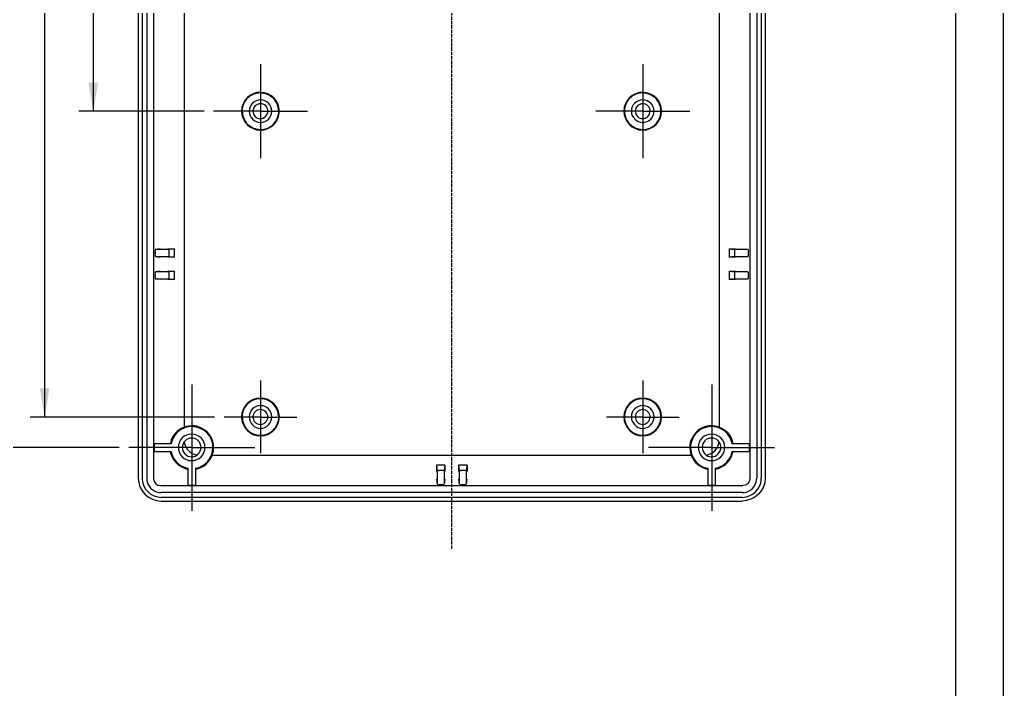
# Model space of a CAD drawing. Header units: millimetres. Extents: x 25 to 550, y -188 to 205.
# Drawn here: x 421.5 to 550.2, y -35.3 to 52.3 of the extents above; entities that cross this region are included whole.
import ezdxf

# ---------------------------------------------------------------- set-up
doc = ezdxf.new("R2010")
doc.units = ezdxf.units.MM
doc.linetypes.add('PDF_IMPORT', pattern=[1, 0.8, -0.2])
doc.layers.add('PDF_图层 1', color=7, linetype='Continuous', true_color=0x231f20)

msp = doc.modelspace()

# ---------------------------------------------------------------- linework, layer by layer
at = {"layer": 'PDF_图层 1', "color": 7, "lineweight": -3}
for points in [[(550.2, 183.43), (550.2, -187.75)], [(543.94, 177.2), (543.94, -181.49)], [(437.06, 128.33), (437.06, -7.65)], [(437.56, 128.33), (437.56, -7.65)], [(438.16, 128.33), (438.16, -7.65)], [(439.06, 128.38), (439.06, -7.7)], [(517.05, 128.38), (517.05, -7.7)], [(517.95, 128.33), (517.95, -7.65)], [(518.54, 128.33), (518.54, -7.65)], [(519.05, 128.33), (519.05, -7.65)], [(443.07, 121.67), (443.07, -0.99)], [(513.04, 121.67), (513.04, -0.99)], [(424.81, 120.34), (424.81, 60.35), (424.81, 0.34)], [(431.16, 80.33), (431.16, 60.35), (431.16, 40.35)], [(453.05, 46.5), (453.05, 45.09)], [(503.05, 46.5), (503.05, 45.09)], [(453.05, 45.09), (453.05, 40.35)], [(503.05, 45.09), (503.05, 40.35)], [(445.66, 40.35), (429.3, 40.35)], [(453.05, 40.35), (448.31, 40.35), (446.9, 40.35)], [(453.05, 40.35), (453.05, 34.2)], [(453.05, 40.35), (459.21, 40.35)], [(503.05, 40.35), (498.29, 40.35), (496.9, 40.35)], [(503.05, 40.35), (509.21, 40.35)], [(503.05, 40.35), (503.05, 34.2)], [(439.26, 22.21), (439.26, 22.12), (439.26, 22.06), (439.23, 21.98), (439.26, 21.9), (439.26, 21.78), (439.26, 21.7), (439.23, 21.61), (439.26, 21.53), (439.26, 21.47), (439.26, 21.39)], [(439.93, 22.35), (439.26, 22.26)], [(441.06, 22.26), (439.26, 22.26)], [(440.92, 22.35), (441.77, 22.35)], [(441.77, 22.35), (441.06, 22.26)], [(441.06, 22.21), (441.06, 22.12)], [(441.06, 22.09), (441.06, 22.01)], [(441.06, 22.01), (441.06, 21.9)], [(441.06, 21.9), (441.06, 21.81)], [(441.77, 22.35), (441.77, 21.25)], [(514.34, 22.35), (515.19, 22.35)], [(514.34, 22.35), (515.05, 22.26)], [(514.34, 22.35), (514.34, 21.25)], [(516.85, 22.26), (515.05, 22.26)], [(515.05, 22.21), (515.05, 22.12), (515.05, 22.06), (515.05, 21.98), (515.05, 21.9), (515.05, 21.78), (515.05, 21.7), (515.05, 21.61), (515.05, 21.5)], [(516.17, 22.35), (516.85, 22.26)], [(516.85, 22.21), (516.85, 22.12)], [(516.85, 22.12), (516.85, 22.06)], [(516.85, 22.06), (516.85, 21.98)], [(516.85, 21.98), (516.85, 21.9)], [(516.85, 21.9), (516.85, 21.81)], [(439.26, 21.36), (439.93, 21.25)], [(439.26, 21.36), (441.06, 21.36)], [(441.77, 21.25), (440.92, 21.25)], [(441.06, 21.81), (441.06, 21.7)], [(441.06, 21.7), (441.06, 21.61)], [(441.06, 21.61), (441.06, 21.53)], [(441.06, 21.53), (441.06, 21.47)], [(441.06, 21.47), (441.06, 21.39)], [(441.06, 21.36), (441.77, 21.25)], [(515.05, 21.36), (514.34, 21.25)], [(515.19, 21.25), (514.34, 21.25)], [(515.05, 21.47), (515.05, 21.39)], [(515.05, 21.36), (516.85, 21.36)], [(516.85, 21.36), (516.17, 21.25)], [(516.85, 21.81), (516.85, 21.7)], [(516.85, 21.7), (516.85, 21.61)], [(516.85, 21.61), (516.85, 21.53)], [(516.85, 21.53), (516.85, 21.47)], [(516.85, 21.47), (516.85, 21.39)], [(439.26, 19.3), (439.26, 19.24), (439.26, 19.19), (439.23, 19.1), (439.26, 18.99), (439.26, 18.9), (439.26, 18.79), (439.23, 18.71), (439.26, 18.62), (439.26, 18.57), (439.26, 18.48)], [(439.93, 19.44), (439.26, 19.36)], [(441.06, 19.36), (439.26, 19.36)], [(440.92, 19.44), (441.77, 19.44)], [(441.77, 19.44), (441.06, 19.36)], [(441.06, 19.3), (441.06, 19.24)], [(441.77, 19.44), (441.77, 18.34)], [(514.34, 19.44), (515.19, 19.44)], [(514.34, 19.44), (515.05, 19.36)], [(514.34, 19.44), (514.34, 18.34)], [(516.85, 19.36), (515.05, 19.36)], [(515.05, 19.3), (515.05, 19.24), (515.05, 19.19), (515.05, 19.07), (515.05, 18.99), (515.05, 18.9), (515.05, 18.79), (515.05, 18.71), (515.05, 18.62), (515.05, 18.57), (515.05, 18.48)], [(516.17, 19.44), (516.85, 19.36)], [(516.85, 19.3), (516.85, 19.24)], [(439.26, 18.45), (439.93, 18.37)], [(439.26, 18.45), (441.06, 18.45)], [(441.77, 18.34), (440.92, 18.34)], [(441.06, 19.24), (441.06, 19.19)], [(441.06, 19.19), (441.06, 19.07)], [(441.06, 19.07), (441.06, 18.99)], [(441.06, 18.99), (441.06, 18.9)], [(441.06, 18.9), (441.06, 18.79)], [(441.06, 18.79), (441.06, 18.71)], [(441.06, 18.71), (441.06, 18.62)], [(441.06, 18.62), (441.06, 18.57)], [(441.06, 18.57), (441.06, 18.48)], [(441.06, 18.45), (441.77, 18.34)], [(515.05, 18.45), (514.34, 18.34)], [(515.19, 18.34), (514.34, 18.34)], [(515.05, 18.45), (516.85, 18.45)], [(516.85, 18.45), (516.17, 18.37)], [(516.85, 19.24), (516.85, 19.19)], [(516.85, 19.19), (516.85, 19.1)], [(516.85, 19.1), (516.85, 18.99)], [(516.85, 18.99), (516.85, 18.9)], [(516.85, 18.9), (516.85, 18.79)], [(516.85, 18.79), (516.85, 18.71)], [(516.85, 18.71), (516.85, 18.62)], [(516.85, 18.62), (516.85, 18.57)], [(516.85, 18.57), (516.85, 18.48)], [(444.05, 4.6), (444.05, 1.35)], [(453.05, 5.11), (453.05, 0.34)], [(503.05, 5.11), (503.05, 0.34)], [(512.06, 4.6), (512.06, 1.35)], [(444.05, 1.35), (444.05, -3.64)], [(512.06, 1.35), (512.06, -3.64)], [(447.04, 0.34), (422.92, 0.34)], [(453.05, 0.34), (448.31, 0.34)], [(453.05, 0.34), (457.8, 0.34)], [(453.05, 0.34), (453.05, -4.4)], [(503.05, 0.34), (498.29, 0.34)], [(503.05, 0.34), (507.79, 0.34)], [(503.05, 0.34), (503.05, -4.4)], [(446.17, -1.86), (446, -1.69), (445.83, -1.55)], [(446.23, -1.81), (446.09, -1.64), (445.92, -1.47)], [(510.19, -1.47), (510.02, -1.64), (509.88, -1.81)], [(510.28, -1.55), (510.11, -1.69), (509.94, -1.86)], [(434.57, -3.64), (414.74, -3.64)], [(444.05, -3.64), (439.06, -3.64), (435.81, -3.64)], [(441.35, -3.16), (439.14, -3.16)], [(439.14, -3.16), (439.14, -4.15)], [(441.37, -2.68), (441.26, -3.13)], [(441.49, -2.71), (441.4, -2.93), (441.35, -3.16)], [(443.07, -2.88), (443.12, -3.1)], [(444.05, -3.64), (449.05, -3.64), (452.29, -3.64)], [(444.05, -3.64), (444.05, -8.63), (444.05, -11.91)], [(512.06, -3.64), (507.03, -3.64), (503.79, -3.64)], [(512.06, -3.64), (517.05, -3.64), (520.29, -3.64)], [(512.06, -3.64), (512.06, -8.63), (512.06, -11.91)], [(512.99, -3.1), (513.04, -2.88)], [(514.74, -3.16), (514.71, -2.94), (514.62, -2.71)], [(514.85, -3.13), (514.74, -2.68)], [(516.96, -3.16), (514.74, -3.16)], [(516.96, -3.16), (516.96, -4.15)], [(439.14, -4.15), (441.35, -4.15)], [(441.23, -4.15), (441.29, -4.37)], [(441.35, -4.15), (441.4, -4.37)], [(444.62, -4.6), (444.82, -4.63)], [(446.73, -4.66), (509.37, -4.66)], [(511.27, -4.63), (511.49, -4.6)], [(514.71, -4.37), (514.74, -4.15)], [(514.74, -4.15), (516.96, -4.15)], [(514.79, -4.4), (514.85, -4.18)], [(443.29, -6.41), (443.52, -6.46)], [(443.32, -6.29), (443.55, -6.35)], [(443.55, -6.35), (443.55, -8.55)], [(444.56, -6.35), (445.01, -6.24)], [(444.56, -6.35), (444.56, -8.55)], [(444.59, -6.46), (444.82, -6.41), (445.01, -6.32)], [(477.15, -5.95), (476.05, -5.95)], [(476.05, -5.95), (476.16, -6.63)], [(476.05, -5.95), (476.05, -6.77)], [(477.15, -5.95), (477.07, -6.63)], [(477.15, -5.95), (477.15, -6.77)], [(480.06, -5.95), (478.96, -5.95)], [(478.96, -5.95), (479.04, -6.63)], [(478.96, -5.95), (478.96, -6.77)], [(480.06, -5.95), (479.94, -6.63)], [(480.06, -5.95), (480.06, -6.77)], [(511.07, -6.32), (511.29, -6.41), (511.52, -6.46)], [(511.1, -6.24), (511.55, -6.35)], [(511.55, -6.35), (511.55, -8.55)], [(512.53, -6.35), (512.79, -6.29)], [(512.53, -6.35), (512.53, -8.55)], [(512.53, -6.46), (512.76, -6.41)], [(437.06, -7.65), (437.11, -8.24), (437.28, -8.8), (437.56, -9.31), (437.93, -9.76), (438.38, -10.13), (438.92, -10.41), (439.48, -10.58), (440.05, -10.64)], [(437.56, -7.65), (437.56, -7.87)], [(438.16, -7.65), (438.18, -7.87)], [(439.06, -7.7), (439.12, -8.07), (439.34, -8.38), (439.62, -8.58), (439.99, -8.63)], [(476.16, -6.63), (476.16, -8.44)], [(476.28, -6.63), (476.19, -6.63)], [(476.31, -6.63), (476.42, -6.66)], [(477.01, -6.63), (476.93, -6.63), (476.87, -6.63), (476.78, -6.66), (476.7, -6.66), (476.59, -6.66), (476.5, -6.66), (476.42, -6.66)], [(477.07, -6.63), (477.07, -8.44)], [(479.04, -6.63), (479.04, -8.44)], [(479.21, -6.63), (479.16, -6.63), (479.1, -6.63)], [(479.21, -6.63), (479.3, -6.66)], [(479.92, -6.63), (479.83, -6.63), (479.78, -6.63), (479.69, -6.66), (479.61, -6.66), (479.49, -6.66), (479.38, -6.66), (479.3, -6.66)], [(479.94, -6.63), (479.94, -8.44)], [(517.05, -7.7), (516.96, -8.07)], [(517.92, -7.87), (517.95, -7.65)], [(518.54, -7.87), (518.54, -7.65)], [(519.05, -7.65), (519, -8.24)], [(439.99, -8.63), (516.12, -8.63)], [(443.55, -8.55), (444.56, -8.55)], [(476.05, -7.79), (476.16, -8.44)], [(476.19, -8.47), (476.28, -8.47), (476.33, -8.47), (476.42, -8.47), (476.5, -8.47), (476.62, -8.47), (476.7, -8.47), (476.78, -8.47), (476.87, -8.47), (476.93, -8.47), (477.01, -8.47)], [(477.15, -7.79), (477.07, -8.44)], [(478.96, -7.79), (479.04, -8.44)], [(479.1, -8.47), (479.15, -8.47), (479.21, -8.47), (479.32, -8.47), (479.41, -8.47), (479.49, -8.47), (479.61, -8.47), (479.69, -8.47), (479.78, -8.47), (479.83, -8.47), (479.92, -8.47)], [(480.03, -7.79), (479.94, -8.44)], [(511.55, -8.55), (512.53, -8.55)], [(516.46, -8.58), (516.12, -8.63)], [(516.77, -8.38), (516.46, -8.58)], [(516.96, -8.07), (516.77, -8.38)], [(518.83, -8.8), (518.54, -9.31)], [(519, -8.24), (518.83, -8.8)], [(439.82, -9.54), (440.05, -9.54)], [(439.82, -10.13), (440.05, -10.16)], [(516.03, -9.54), (440.05, -9.54)], [(516.03, -10.16), (440.05, -10.16)], [(516.03, -9.54), (516.29, -9.54)], [(516.03, -10.16), (516.29, -10.13)], [(517.7, -10.13), (517.19, -10.41)], [(518.18, -9.76), (517.7, -10.13)], [(518.54, -9.31), (518.18, -9.76)], [(440.05, -10.64), (516.03, -10.64)], [(516.63, -10.58), (516.03, -10.64)], [(517.19, -10.41), (516.63, -10.58)]]:
    msp.add_lwpolyline(points, dxfattribs=at)
at = {"layer": 'PDF_图层 1', "color": 7, "linetype": 'PDF_IMPORT', "lineweight": -3, "ltscale": 0.576667}
msp.add_lwpolyline([(478.05, -16.9), (478.05, 137.58)], dxfattribs=at)
at = {"layer": 'PDF_图层 1', "color": 7, "lineweight": -3}
for centre, radius, start, end in [((453.03, 40.38), 2.46, 90.0411, 179.9589), ((453, 40.4), 2.35, 89.47, 180.53), ((453.05, 40.37), 2.37, 0.0524, 90.6257), ((503.03, 40.38), 2.46, 90.0411, 179.9589), ((503, 40.4), 2.35, 89.47, 180.53), ((503.05, 40.37), 2.37, 0.0524, 90.6257), ((453.02, 40.39), 1.46, 89.6039, 180.3961), ((453.02, 40.38), 0.951, 89.5212, 180.4788), ((503.02, 40.39), 1.46, 89.6039, 180.3961), ((503.02, 40.38), 0.951, 89.5212, 180.4788), ((453.03, 40.35), 2.37, 179.3743, 269.9476), ((453, 40.4), 2.51, 270.502, 359.498), ((453.03, 40.37), 2.4, 269.9519, 0.0481), ((453.02, 40.39), 1.51, 270.3757, 359.6243), ((453.01, 40.39), 1, 270.6933, 359.3067), ((503.03, 40.35), 2.37, 179.3743, 269.9476), ((503, 40.4), 2.51, 270.502, 359.498), ((503.03, 40.37), 2.4, 269.9519, 0.0481), ((503.02, 40.39), 1.51, 270.3757, 359.6243), ((503.01, 40.39), 1, 270.6933, 359.3067), ((453.03, 0.36), 2.46, 90.0411, 179.9589), ((453, 0.39), 2.35, 89.47, 180.53), ((453.05, 0.36), 2.37, 0.0524, 90.6257), ((503.03, 0.36), 2.46, 90.0411, 179.9589), ((503, 0.39), 2.35, 89.47, 180.53), ((503.05, 0.36), 2.37, 0.0524, 90.6257), ((453.02, 0.38), 1.46, 89.6039, 180.3961), ((453.02, 0.37), 0.951, 89.5212, 180.4788), ((503.02, 0.38), 1.46, 89.6039, 180.3961), ((503.02, 0.37), 0.951, 89.5212, 180.4788), ((453.03, 0.34), 2.37, 179.3743, 269.9476), ((453, 0.39), 2.51, 270.502, 359.498), ((453.03, 0.36), 2.4, 269.9519, 0.0481), ((453.02, 0.38), 1.51, 270.3757, 359.6243), ((453.01, 0.38), 1, 270.6933, 359.3067), ((503.03, 0.34), 2.37, 179.3743, 269.9476), ((503, 0.39), 2.51, 270.502, 359.498), ((503.03, 0.36), 2.4, 269.9519, 0.0481), ((503.02, 0.38), 1.51, 270.3757, 359.6243), ((503.01, 0.38), 1, 270.6933, 359.3067), ((444.07, -3.68), 2.88, 50.1455, 159.7616), ((444.01, -3.6), 1.71, 89.6269, 180.3731), ((444.02, -3.6), 1.2, 89.5712, 180.4288), ((444.02, -3.63), 2.79, 290.8783, 39.4921), ((512.07, -3.64), 2.78, 140.2191, 249.4135), ((512.02, -3.6), 1.71, 89.6269, 180.3731), ((512.02, -3.6), 1.2, 89.5712, 180.4288), ((445.02, -2.7), 1.94, 192.0109, 257.9891), ((444.02, -3.6), 1.76, 270.2862, 359.7138), ((444.01, -3.6), 1.25, 270.5159, 359.4841), ((512.02, -3.6), 1.76, 270.2862, 359.7138), ((512.02, -3.6), 1.25, 270.5159, 359.4841), ((516.05, -7.63), 2.51, 275.4574, 354.5426)]:
    msp.add_arc(centre, radius, start, end, dxfattribs=at)
for points in [[(455.51, 40.38), (455.51, 41.73), (454.38, 42.83), (453.03, 42.83)], [(505.51, 40.38), (505.51, 41.73), (504.38, 42.83), (503.03, 42.83)], [(454.52, 40.38), (454.52, 41.2), (453.84, 41.84), (453.03, 41.84)], [(454.01, 40.38), (454.01, 40.91), (453.56, 41.34), (453.03, 41.34)], [(504.52, 40.38), (504.52, 41.2), (503.84, 41.84), (503.03, 41.84)], [(504.01, 40.38), (504.01, 40.91), (503.56, 41.34), (503.03, 41.34)], [(450.57, 40.38), (450.57, 39.02), (451.67, 37.89), (453.03, 37.89)], [(451.56, 40.38), (451.56, 39.56), (452.21, 38.88), (453.03, 38.88)], [(452.07, 40.38), (452.07, 39.84), (452.49, 39.39), (453.03, 39.39)], [(500.57, 40.38), (500.57, 39.02), (501.67, 37.89), (503.03, 37.89)], [(501.56, 40.38), (501.56, 39.56), (502.21, 38.88), (503.03, 38.88)], [(502.07, 40.38), (502.07, 39.84), (502.49, 39.39), (503.03, 39.39)], [(455.51, 0.37), (455.51, 1.72), (454.38, 2.82), (453.03, 2.82)], [(505.51, 0.37), (505.51, 1.72), (504.38, 2.82), (503.03, 2.82)], [(454.52, 0.37), (454.52, 1.18), (453.84, 1.83), (453.03, 1.83)], [(454.01, 0.37), (454.01, 0.9), (453.56, 1.33), (453.03, 1.33)], [(504.52, 0.37), (504.52, 1.18), (503.84, 1.83), (503.03, 1.83)], [(504.01, 0.37), (504.01, 0.9), (503.56, 1.33), (503.03, 1.33)], [(450.57, 0.37), (450.57, -0.99), (451.67, -2.12), (453.03, -2.12)], [(451.56, 0.37), (451.56, -0.45), (452.21, -1.13), (453.03, -1.13)], [(452.07, 0.37), (452.07, -0.17), (452.49, -0.62), (453.03, -0.62)], [(500.57, 0.37), (500.57, -0.99), (501.67, -2.12), (503.03, -2.12)], [(501.56, 0.37), (501.56, -0.45), (502.21, -1.13), (503.03, -1.13)], [(502.07, 0.37), (502.07, -0.17), (502.49, -0.62), (503.03, -0.62)], [(445.83, -1.55), (444.4, -0.33), (442.11, -0.9), (441.49, -2.71)], [(514.74, -2.68), (514.07, -0.83), (511.7, -0.18), (510.19, -1.47)], [(514.62, -2.71), (514, -0.91), (511.71, -0.32), (510.28, -1.55)], [(445.78, -3.61), (445.78, -2.65), (444.99, -1.89), (444.03, -1.89)], [(445.27, -3.61), (445.27, -2.94), (444.7, -2.4), (444.03, -2.4)], [(445.01, -6.32), (446.88, -5.74), (447.53, -3.25), (446.23, -1.81)], [(509.88, -1.81), (508.59, -3.27), (509.19, -5.67), (511.07, -6.32)], [(513.78, -3.61), (513.78, -2.65), (512.99, -1.89), (512.03, -1.89)], [(513.27, -3.61), (513.27, -2.94), (512.7, -2.4), (512.03, -2.4)], [(442.3, -3.61), (442.3, -4.57), (443.07, -5.36), (444.03, -5.36)], [(442.81, -3.61), (442.81, -4.29), (443.35, -4.85), (444.03, -4.85)], [(510.31, -3.61), (510.31, -4.57), (511.07, -5.36), (512.03, -5.36)], [(510.81, -3.61), (510.81, -4.29), (511.35, -4.85), (512.03, -4.85)], [(511.49, -4.6), (512.17, -4.48), (512.87, -3.8), (512.99, -3.1)], [(441.29, -4.37), (441.63, -5.46), (442.22, -6.04), (443.29, -6.41)], [(441.4, -4.37), (441.66, -5.29), (442.39, -6.07), (443.32, -6.29)], [(512.76, -6.41), (513.7, -6.2), (514.59, -5.34), (514.79, -4.4)], [(512.79, -6.29), (513.71, -6.07), (514.44, -5.27), (514.71, -4.37)], [(437.56, -7.87), (437.65, -9.04), (438.66, -10.05), (439.82, -10.13)], [(438.18, -7.87), (438.24, -8.73), (438.99, -9.43), (439.82, -9.54)], [(516.29, -9.54), (517.13, -9.43), (517.85, -8.72), (517.92, -7.87)]]:
    msp.add_open_spline(points, degree=3, dxfattribs=at)
at = {"layer": 'PDF_图层 1', "color": 7, "transparency": 33554559}
for points in [[(431.16, 40.35), (431.81, 44.1), (430.54, 44.1)], [(424.81, 0.34), (425.43, 4.09), (424.19, 4.09)]]:
    msp.add_solid(points, dxfattribs=at)
at = {"layer": 'PDF_图层 1', "color": 7, "lineweight": -3, "transparency": 33554559}
for points in [[(439.26, 22.26), (439.26, 22.21), (439.29, 22.26), (439.29, 22.21)], [(441.06, 22.23), (441.06, 22.18), (441.09, 22.23), (441.09, 22.18)], [(441.06, 22.09), (441.06, 22.06), (441.09, 22.09), (441.09, 22.06)], [(515.05, 22.26), (515.05, 22.21), (515.07, 22.26), (515.07, 22.21)], [(516.85, 22.23), (516.85, 22.18), (516.88, 22.23), (516.88, 22.18)], [(439.26, 21.39), (439.26, 21.33), (439.29, 21.39), (439.29, 21.33)], [(441.06, 21.36), (441.06, 21.33), (441.09, 21.36), (441.09, 21.33)], [(441.06, 21.36), (441.06, 21.33), (441.09, 21.36), (441.09, 21.33)], [(515.05, 21.5), (515.05, 21.47), (515.07, 21.5), (515.07, 21.47)], [(515.05, 21.39), (515.05, 21.33), (515.07, 21.39), (515.07, 21.33)], [(516.85, 21.36), (516.85, 21.33), (516.88, 21.36), (516.88, 21.33)], [(516.85, 21.36), (516.85, 21.33), (516.88, 21.36), (516.88, 21.33)], [(439.26, 19.36), (439.26, 19.3), (439.29, 19.36), (439.29, 19.3)], [(441.06, 19.33), (441.06, 19.27), (441.09, 19.33), (441.09, 19.27)], [(515.05, 19.36), (515.05, 19.3), (515.07, 19.36), (515.07, 19.3)], [(516.85, 19.33), (516.85, 19.27), (516.88, 19.33), (516.88, 19.27)], [(439.26, 18.48), (439.26, 18.42), (439.29, 18.48), (439.29, 18.42)], [(441.06, 18.45), (441.06, 18.42), (441.09, 18.45), (441.09, 18.42)], [(441.06, 18.45), (441.06, 18.42), (441.09, 18.45), (441.09, 18.42)], [(515.05, 18.48), (515.05, 18.42), (515.07, 18.48), (515.07, 18.42)], [(516.85, 18.45), (516.85, 18.42), (516.88, 18.45), (516.88, 18.42)], [(516.85, 18.45), (516.85, 18.42), (516.88, 18.45), (516.88, 18.42)], [(476.16, -6.66), (476.16, -6.69), (476.19, -6.66), (476.19, -6.69)], [(476.19, -6.63), (476.19, -6.66), (476.22, -6.63), (476.22, -6.66)], [(476.31, -6.63), (476.31, -6.66), (476.33, -6.63), (476.33, -6.66)], [(477.04, -6.66), (477.04, -6.69), (477.07, -6.66), (477.07, -6.69)], [(477.07, -6.63), (477.07, -6.66), (477.1, -6.63), (477.1, -6.66)], [(479.07, -6.66), (479.07, -6.69), (479.1, -6.66), (479.1, -6.69)], [(479.1, -6.63), (479.1, -6.66), (479.13, -6.63), (479.13, -6.66)], [(479.94, -6.63), (479.94, -6.69), (479.97, -6.63), (479.97, -6.69)], [(476.16, -8.44), (476.16, -8.49), (476.19, -8.44), (476.19, -8.49)], [(477.01, -8.47), (477.01, -8.49), (477.07, -8.47), (477.07, -8.49)], [(479.04, -8.44), (479.04, -8.47), (479.07, -8.44), (479.07, -8.47)], [(479.07, -8.47), (479.07, -8.49), (479.1, -8.47), (479.1, -8.49)], [(479.92, -8.47), (479.92, -8.49), (479.97, -8.47), (479.97, -8.49)]]:
    msp.add_solid(points, dxfattribs=at)

doc.saveas('drawing.dxf')
